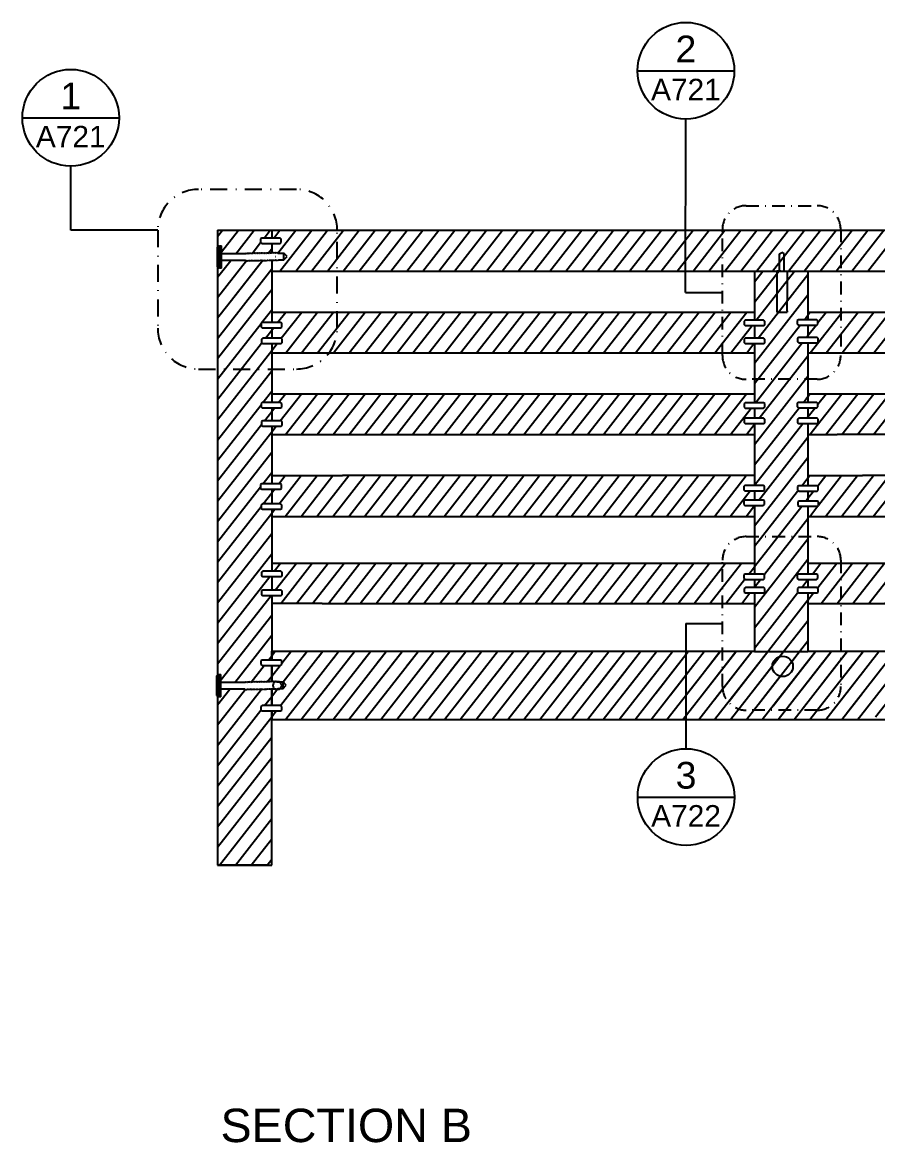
# Model space of a CAD drawing. Header units: millimetres. Extents: x -383 to 2872, y 639 to 2489.
# Drawn here: x 2390.1 to 2518.1, y 2255.7 to 2423.4 of the extents above; entities that cross this region are included whole.
import ezdxf
from ezdxf.enums import TextEntityAlignment as Align

# ---------------------------------------------------------------- set-up
doc = ezdxf.new("R2010")
doc.units = ezdxf.units.MM
doc.linetypes.add('TRATTOPUNTO', pattern=[25.4, 12.7, -6.35, 0, -6.35])
doc.layers.add('A-ANNO-SYMB', color=3, linetype='Continuous', lineweight=18)
for name, color, linetype in [('ARREDI_attrezzature', 175, 'Continuous'), ('Chiodi', 1, 'Continuous'), ('particolari', 6, 'Continuous'), ('SELECTIONS', 6, 'Continuous'), ('struttura', 7, 'Continuous')]:
    doc.layers.add(name, color=color, linetype=linetype)
doc.styles.add('ARIAL', font='Arial.ttf')
doc.styles.get("Standard").update_dxf_attribs({"font": 'Arial.ttf'})
pattern_1 = [(52, (1200.2589, 2122.3215), (-1.4775202, 1.1543653), [])]

# ---------------------------------------------------------------- blocks, each defined once
blk = doc.blocks.new('DETAGLI')
at = {"layer": 'SELECTIONS', "linetype": 'Continuous'}
blk.add_line((486.66, 356.17), (504.76, 356.17), dxfattribs=at)
blk.add_circle((495.71, 356.17), 9.05, dxfattribs=at)
at = {"layer": 'A-ANNO-SYMB', "linetype": 'Continuous'}
for tag, p in [('TAVOLA', (495.71, 362.76)), ('SEZIONE', (495.71, 354.67))]:
    blk.add_attdef(tag, text='', height=5, dxfattribs=at).set_placement(p, align=Align.TOP_CENTER)

msp = doc.modelspace()

# ---------------------------------------------------------------- hatches: boundary and pattern name
at = {"layer": 'ARREDI_attrezzature'}
h = msp.add_hatch(dxfattribs=at)
h.set_pattern_fill('ANSI31', color=256, scale=15, angle=7)
h.set_pattern_definition(pattern_1)
h.paths.add_polyline_path([(2427.4, 2387.69), (2427.19, 2387.92, -0.756821), (2426.97, 2387.82), (2426.79, 2387.92, -0.670759), (2426.55, 2387.78), (2426.37, 2387.9, -0.655828), (2426.14, 2387.76), (2425.94, 2387.92, -0.670759), (2425.71, 2387.79), (2425.53, 2387.91, -0.65872), (2425.3, 2387.77), (2425.11, 2387.9, -0.670759), (2424.88, 2387.76), (2424.69, 2387.88, -0.675972), (2424.46, 2387.74), (2424.28, 2387.88, -0.670678), (2424.04, 2387.74), (2423.86, 2387.86, -0.675972), (2423.62, 2387.73), (2423.62, 2387.74), (2419.89, 2387.74), (2419.89, 2386.57), (2419.29, 2386.57), (2419.29, 2381.78, 0.168914), (2427.4, 2380.62)])
h.paths.add_polyline_path([(2419.89, 2388.74), (2419.89, 2389.93), (2419.57, 2389.93), (2419.57, 2386.57), (2419.89, 2386.57), (2419.89, 2387.74), (2419.89, 2387.74)], flags=16)
h = msp.add_hatch(dxfattribs=at)
h.set_pattern_fill('ANSI31', color=256, scale=15, angle=7)
h.set_pattern_definition(pattern_1)
h.paths.add_polyline_path([(2498.11, 2378.67), (2498.29, 2378.79), (2499.67, 2378.79), (2499.67, 2380.03), (2427.4, 2380.03), (2427.4, 2378.46), (2428.9, 2378.46), (2428.9, 2377.78), (2428.72, 2377.66), (2427.4, 2377.66), (2427.4, 2376.11), (2428.97, 2376.11), (2428.97, 2375.43), (2428.79, 2375.31), (2427.4, 2375.31), (2427.4, 2373.92), (2499.67, 2373.92), (2499.67, 2375.31), (2498.11, 2375.31), (2498.11, 2375.99), (2498.29, 2376.11), (2499.67, 2376.11), (2499.67, 2377.99), (2498.11, 2377.99)])
h = msp.add_hatch(dxfattribs=at)
h.set_pattern_fill('ANSI31', color=256, scale=15, angle=7)
h.set_pattern_definition(pattern_1)
h.paths.add_polyline_path([(2578.29, 2376.17), (2578.47, 2376.28), (2579.95, 2376.28), (2579.95, 2377.78), (2578.29, 2377.78), (2578.29, 2378.46), (2578.47, 2378.58), (2579.95, 2378.58), (2579.95, 2380.03), (2521.45, 2380.03), (2512.06, 2380.03), (2507.67, 2380.03), (2507.67, 2378.88), (2509.17, 2378.88), (2509.17, 2378.2), (2508.98, 2378.08), (2507.67, 2378.08), (2507.67, 2376.24), (2509.21, 2376.24), (2509.21, 2375.56), (2509.03, 2375.44), (2507.67, 2375.44), (2507.67, 2373.92), (2512.06, 2373.92), (2521.45, 2373.92), (2579.95, 2373.92), (2579.95, 2375.48), (2578.29, 2375.48)])
h = msp.add_hatch(dxfattribs=at)
h.set_pattern_fill('ANSI31', color=256, scale=15, angle=7)
h.set_pattern_definition(pattern_1)
h.paths.add_polyline_path([(2499.67, 2365.66), (2498.11, 2365.66), (2498.11, 2366.34), (2498.29, 2366.46), (2499.67, 2366.46), (2499.67, 2367.8), (2427.4, 2367.8), (2427.4, 2366.47), (2428.9, 2366.47), (2428.9, 2365.78), (2428.72, 2365.67), (2427.4, 2365.67), (2427.4, 2363.74), (2428.97, 2363.74), (2428.97, 2363.06), (2428.79, 2362.94), (2427.4, 2362.94), (2427.4, 2361.68), (2499.67, 2361.68), (2499.67, 2363.34), (2498.11, 2363.34), (2498.11, 2364.02), (2498.29, 2364.14), (2499.67, 2364.14)])
h = msp.add_hatch(dxfattribs=at)
h.set_pattern_fill('ANSI31', color=256, scale=15, angle=7)
h.set_pattern_definition(pattern_1)
h.paths.add_polyline_path([(2578.29, 2363.93), (2578.47, 2364.05), (2579.95, 2364.05), (2579.95, 2365.64), (2578.29, 2365.64), (2578.29, 2366.32), (2578.47, 2366.44), (2579.95, 2366.44), (2579.95, 2367.8), (2521.45, 2367.8), (2512.06, 2367.8), (2507.67, 2367.8), (2507.67, 2366.5), (2509.17, 2366.5), (2509.17, 2365.82), (2508.98, 2365.7), (2507.67, 2365.7), (2507.67, 2364.14), (2509.21, 2364.14), (2509.21, 2363.45), (2509.03, 2363.34), (2507.67, 2363.34), (2507.67, 2361.68), (2512.06, 2361.68), (2521.45, 2361.68), (2579.95, 2361.68), (2579.95, 2363.25), (2578.29, 2363.25)])
h = msp.add_hatch(dxfattribs=at)
h.set_pattern_fill('ANSI31', color=256, scale=15, angle=7)
h.set_pattern_definition(pattern_1)
h.paths.add_polyline_path([(2499.67, 2353.27), (2498.06, 2353.27), (2498.06, 2353.96), (2498.24, 2354.07), (2499.67, 2354.07), (2499.67, 2355.56), (2490.7, 2355.56), (2437.99, 2355.56), (2427.4, 2355.56), (2427.4, 2354.32), (2428.84, 2354.32), (2428.84, 2353.64), (2428.65, 2353.52), (2427.4, 2353.52), (2427.4, 2351.32), (2428.91, 2351.32), (2428.91, 2350.64), (2428.72, 2350.52), (2427.4, 2350.52), (2427.4, 2349.45), (2434.93, 2349.45), (2493.75, 2349.45), (2499.67, 2349.45), (2499.67, 2351.09), (2498.06, 2351.09), (2498.06, 2351.77), (2498.24, 2351.89), (2499.67, 2351.89)])
h = msp.add_hatch(dxfattribs=at)
h.set_pattern_fill('ANSI31', color=256, scale=15, angle=7)
h.set_pattern_definition(pattern_1)
h.paths.add_polyline_path([(2579.95, 2353.41), (2578.34, 2353.41), (2578.34, 2354.09), (2578.52, 2354.21), (2579.95, 2354.21), (2579.95, 2355.56), (2569.31, 2355.56), (2515.85, 2355.56), (2512.06, 2355.56), (2507.67, 2355.56), (2507.67, 2354.03), (2509.21, 2354.03), (2509.21, 2353.35), (2509.03, 2353.23), (2507.67, 2353.23), (2507.67, 2351.75), (2509.26, 2351.75), (2509.26, 2351.07), (2509.07, 2350.96), (2507.67, 2350.96), (2507.67, 2349.45), (2512.06, 2349.45), (2512.79, 2349.45), (2572.36, 2349.45), (2579.95, 2349.45), (2579.95, 2351.03), (2578.34, 2351.03), (2578.34, 2351.71), (2578.52, 2351.83), (2579.95, 2351.83)])
h = msp.add_hatch(dxfattribs=at)
h.set_pattern_fill('ANSI31', color=256, scale=15, angle=7)
h.set_pattern_definition(pattern_1)
h.paths.add_polyline_path([(2498.08, 2340.7), (2498.26, 2340.82), (2499.67, 2340.82), (2499.67, 2342.45), (2493.75, 2342.45), (2434.93, 2342.45), (2427.4, 2342.45), (2427.4, 2341.24), (2428.96, 2341.24), (2428.96, 2340.56), (2428.78, 2340.44), (2427.4, 2340.44), (2427.4, 2338.41), (2428.98, 2338.41), (2428.98, 2337.73), (2428.79, 2337.61), (2427.4, 2337.61), (2427.4, 2336.42), (2434.93, 2336.42), (2493.75, 2336.42), (2499.67, 2336.42), (2499.67, 2337.21), (2499.67, 2338), (2498.12, 2338), (2498.12, 2338.68), (2498.31, 2338.8), (2499.67, 2338.8), (2499.67, 2340.02), (2498.08, 2340.02)])
h = msp.add_hatch(dxfattribs=at)
h.set_pattern_fill('ANSI31', color=256, scale=15, angle=7)
h.set_pattern_definition(pattern_1)
h.paths.add_polyline_path([(2578.43, 2338.82), (2578.61, 2338.94), (2579.95, 2338.94), (2579.95, 2340.39), (2578.43, 2340.39), (2578.43, 2341.07), (2578.61, 2341.19), (2579.95, 2341.19), (2579.95, 2342.45), (2572.36, 2342.45), (2512.79, 2342.45), (2512.06, 2342.45), (2507.67, 2342.45), (2507.67, 2340.82), (2509.14, 2340.82), (2509.14, 2340.13), (2508.96, 2340.02), (2507.67, 2340.02), (2507.67, 2338.8), (2509.19, 2338.8), (2509.19, 2338.12), (2509.01, 2338), (2507.67, 2338), (2507.67, 2337.21), (2507.67, 2336.42), (2579.95, 2336.42), (2579.95, 2338.14), (2578.43, 2338.14)])
h = msp.add_hatch(dxfattribs=at)
h.set_pattern_fill('ANSI31', color=256, scale=15, angle=7)
h.set_pattern_definition(pattern_1)
h.paths.add_polyline_path([(2507.67, 2333.68, 0.164876), (2499.67, 2333.88), (2499.67, 2329.22), (2507.67, 2329.22)])
h = msp.add_hatch(dxfattribs=at)
h.set_pattern_fill('ANSI31', color=256, scale=15, angle=7)
h.set_pattern_definition(pattern_1)
h.paths.add_polyline_path([(2493.23, 2329.22), (2427.4, 2329.22), (2427.4, 2327.95), (2428.89, 2327.95), (2428.89, 2327.27), (2428.71, 2327.15), (2427.4, 2327.15), (2427.4, 2321.14), (2428.89, 2321.14), (2428.89, 2320.46), (2428.71, 2320.34), (2427.4, 2320.34), (2427.4, 2319.04), (2491.26, 2319.04, -0.059662), (2490.91, 2321.98, -0.156219)])
h.paths.add_polyline_path([(2429.58, 2324.19), (2429.09, 2323.68), (2428.67, 2323.68, -0.391459), (2427.81, 2323.65, -0.238948), (2427.68, 2323.68), (2427.66, 2323.85, -0.161103), (2427.61, 2324.25), (2427.54, 2324.69, -0.42316), (2427.77, 2324.69, -0.313276), (2427.94, 2324.7, -0.242884), (2428.53, 2324.69), (2429.09, 2324.69)], flags=16)
h.paths.add_polyline_path([(2428.09, 2323.68, -0.400391), (2427.89, 2323.66), (2427.75, 2324.67), (2427.75, 2324.7), (2427.92, 2324.56, -0.679722), (2428.17, 2324.7), (2428.31, 2323.7), (2428.31, 2323.68), (2428.31, 2323.7, -0.42921)], flags=0)
h = msp.add_hatch(dxfattribs=at)
h.set_pattern_fill('ANSI31', color=256, scale=15, angle=7)
h.set_pattern_definition(pattern_1)
edge = h.paths.add_edge_path()
edge.add_line((2579.95, 2329.22), (2427.4, 2329.22))
edge.add_line((2521.45, 2319.04), (2579.6, 2319.04))
edge.add_line((2511.72, 2319.04), (2521.45, 2319.04))
h = msp.add_hatch(dxfattribs=at)
h.set_pattern_fill('ANSI31', color=256, scale=15, angle=7)
h.set_pattern_definition(pattern_1)
edge = h.paths.add_edge_path()
edge.add_arc((2503.88, 2327), 1.53, 0, 360)
edge = h.paths.add_edge_path()
edge.add_line((2517.17, 2329.1), (2493.23, 2329.22))
edge.add_arc((2503.37, 2321.98), 12.46, 144.4844, 180)
edge.add_arc((2503.37, 2321.98), 12.46, 180, 193.6573)
edge.add_line((2491.26, 2319.04), (2511.72, 2319.04))
edge.add_line((2511.72, 2319.04), (2515.48, 2319.04))
edge.add_arc((2503.37, 2321.98), 12.46, 346.3427, 360)
edge.add_arc((2528.78, 2323.24), 13.01, 153.2307, 185.5619, ccw=False)

# ---------------------------------------------------------------- linework, layer by layer
at = {"layer": 'ARREDI_attrezzature', "linetype": 'Continuous'}
for p, q in [((2419.29, 2391.32), (2420.03, 2392.27)), ((2419.89, 2389.04), (2422.41, 2392.27)), ((2422.04, 2388.74), (2424.79, 2392.27)), ((2426.25, 2391.09), (2427.17, 2392.27)), ((2427.7, 2391.09), (2428.62, 2392.27)), ((2428.32, 2388.84), (2431, 2392.27)), ((2428.6, 2386.15), (2433.38, 2392.27)), ((2430.98, 2386.15), (2435.75, 2392.27)), ((2433.36, 2386.15), (2438.13, 2392.27)), ((2435.73, 2386.15), (2440.51, 2392.27)), ((2438.11, 2386.15), (2442.89, 2392.27)), ((2440.49, 2386.15), (2445.27, 2392.27)), ((2442.87, 2386.15), (2447.65, 2392.27)), ((2445.25, 2386.15), (2450.03, 2392.27)), ((2447.63, 2386.15), (2452.41, 2392.27)), ((2450.01, 2386.15), (2454.79, 2392.27)), ((2452.39, 2386.15), (2457.17, 2392.27)), ((2454.77, 2386.15), (2459.55, 2392.27)), ((2457.15, 2386.15), (2461.93, 2392.27)), ((2459.53, 2386.15), (2464.31, 2392.27)), ((2461.91, 2386.15), (2466.69, 2392.27)), ((2464.29, 2386.15), (2469.07, 2392.27)), ((2466.67, 2386.15), (2471.45, 2392.27)), ((2469.05, 2386.15), (2473.83, 2392.27)), ((2471.43, 2386.15), (2476.2, 2392.27)), ((2473.81, 2386.15), (2478.58, 2392.27)), ((2476.18, 2386.15), (2480.96, 2392.27)), ((2478.56, 2386.15), (2483.34, 2392.27)), ((2480.94, 2386.15), (2485.72, 2392.27)), ((2483.32, 2386.15), (2488.1, 2392.27)), ((2485.7, 2386.15), (2490.48, 2392.27)), ((2488.08, 2386.15), (2492.86, 2392.27)), ((2490.46, 2386.15), (2495.24, 2392.27)), ((2492.84, 2386.15), (2497.62, 2392.27)), ((2495.22, 2386.15), (2500, 2392.27)), ((2497.6, 2386.15), (2502.38, 2392.27)), ((2499.98, 2386.15), (2504.76, 2392.27)), ((2502.36, 2386.15), (2507.14, 2392.27)), ((2504.74, 2386.15), (2509.52, 2392.27)), ((2507.12, 2386.15), (2511.9, 2392.27)), ((2509.5, 2386.15), (2514.28, 2392.27)), ((2511.88, 2386.15), (2516.65, 2392.27)), ((2514.25, 2386.15), (2519.03, 2392.27)), ((2516.63, 2386.15), (2521.41, 2392.27)), ((2424.46, 2388.8), (2425.72, 2390.41)), ((2426.83, 2388.79), (2426.88, 2388.85)), ((2426.88, 2388.85), (2427.4, 2389.51)), ((2428.29, 2388.81), (2428.29, 2388.81)), ((2429.21, 2388.78), (2429.23, 2388.82)), ((2419.3, 2388.29), (2419.57, 2388.63)), ((2419.3, 2385.24), (2421.26, 2387.74)), ((2419.3, 2382.2), (2423.62, 2387.73)), ((2420.83, 2381.11), (2426.03, 2387.76)), ((2427.4, 2387.66), (2427.49, 2387.78)), ((2427.93, 2388.35), (2427.94, 2388.35)), ((2422.81, 2380.59), (2427.4, 2386.47)), ((2499.67, 2384.56), (2500.91, 2386.15)), ((2499.67, 2381.52), (2503.29, 2386.15)), ((2499.92, 2378.79), (2505.67, 2386.15)), ((2500.2, 2376.11), (2507.67, 2385.67)), ((2425.03, 2380.39), (2427.4, 2383.42)), ((2499.67, 2372.38), (2507.67, 2382.62)), ((2419.29, 2379.14), (2420.83, 2381.11)), ((2419.29, 2376.09), (2422.81, 2380.59)), ((2419.29, 2373.05), (2425.03, 2380.39)), ((2425.82, 2378.36), (2427.4, 2380.38)), ((2507.13, 2378.88), (2507.67, 2379.58)), ((2419.29, 2370), (2425.8, 2378.33)), ((2426.44, 2376.11), (2427.4, 2377.33)), ((2499.67, 2369.34), (2506.51, 2378.08)), ((2419.29, 2366.96), (2425.87, 2375.37)), ((2499.8, 2366.46), (2506.82, 2375.44)), ((2507.45, 2376.24), (2507.67, 2376.53)), ((2419.29, 2363.91), (2427.4, 2374.29)), ((2500.37, 2364.14), (2507.67, 2373.49)), ((2419.29, 2360.86), (2427.4, 2371.24)), ((2499.67, 2360.2), (2507.67, 2370.44)), ((2426.05, 2366.47), (2427.4, 2368.19)), ((2506.98, 2366.5), (2507.67, 2367.39)), ((2419.29, 2357.82), (2425.8, 2366.15)), ((2499.67, 2357.15), (2506.35, 2365.7)), ((2426.3, 2363.74), (2427.4, 2365.15)), ((2507.51, 2364.14), (2507.67, 2364.35)), ((2419.29, 2354.77), (2425.87, 2363.2)), ((2419.29, 2351.73), (2427.4, 2362.1)), ((2499.67, 2363.25), (2499.74, 2363.34)), ((2499.67, 2354.11), (2506.88, 2363.34)), ((2500.32, 2351.89), (2507.67, 2361.3)), ((2419.29, 2348.68), (2427.4, 2359.06)), ((2499.67, 2348.02), (2507.67, 2358.26)), ((2426.08, 2354.32), (2427.4, 2356.01)), ((2419.29, 2345.64), (2425.74, 2353.88)), ((2506.75, 2354.03), (2507.67, 2355.21)), ((2426.11, 2351.32), (2427.4, 2352.97)), ((2499.67, 2344.97), (2506.12, 2353.23)), ((2507.35, 2351.75), (2507.67, 2352.17)), ((2419.29, 2342.59), (2425.81, 2350.93)), ((2499.67, 2351.06), (2499.7, 2351.09)), ((2499.67, 2341.93), (2506.73, 2350.96)), ((2419.29, 2339.55), (2427.4, 2349.92)), ((2501.18, 2340.81), (2507.67, 2349.12)), ((2419.29, 2336.5), (2427.4, 2346.88)), ((2499.67, 2335.84), (2507.67, 2346.08)), ((2419.29, 2333.46), (2427.4, 2343.83)), ((2500.75, 2334.17), (2507.67, 2343.03)), ((2419.29, 2330.41), (2427.13, 2340.44)), ((2499.67, 2338.88), (2500.56, 2340.02)), ((2506.75, 2338.8), (2507.67, 2339.98)), ((2419.29, 2327.36), (2427.3, 2337.61)), ((2503.35, 2334.45), (2506.12, 2338)), ((2505.57, 2334.25), (2507.67, 2336.94)), ((2419.29, 2324.32), (2427.4, 2334.69)), ((2507.54, 2333.73), (2507.67, 2333.89)), ((2421.88, 2324.59), (2427.4, 2331.65)), ((2426.89, 2327.95), (2427.4, 2328.6)), ((2424.31, 2324.65), (2426.26, 2327.15)), ((2426.71, 2324.67), (2427.4, 2325.56)), ((2419.29, 2315.18), (2425.87, 2323.6)), ((2419.29, 2321.27), (2421.1, 2323.59)), ((2419.29, 2318.23), (2423.46, 2323.57)), ((2426.33, 2321.14), (2427.4, 2322.51)), ((2419.29, 2312.14), (2425.79, 2320.46)), ((2419.29, 2309.09), (2427.4, 2319.47)), ((2419.29, 2306.05), (2427.4, 2316.42)), ((2419.29, 2303), (2427.4, 2313.38)), ((2419.29, 2299.95), (2427.4, 2310.33)), ((2419.57, 2297.27), (2427.4, 2307.28)), ((2421.95, 2297.27), (2427.4, 2304.24)), ((2424.33, 2297.27), (2427.4, 2301.19)), ((2426.71, 2297.27), (2427.4, 2298.15))]:
    msp.add_line(p, q, dxfattribs=at)
at = {"layer": 'Chiodi'}
for p, q in [((2425.91, 2391.09), (2425.72, 2390.98)), ((2425.72, 2390.98), (2425.72, 2390.41)), ((2428.64, 2391.09), (2425.91, 2391.09)), ((2428.82, 2390.98), (2428.64, 2391.09)), ((2428.82, 2390.41), (2428.82, 2390.98)), ((2425.72, 2390.41), (2425.91, 2390.29)), ((2425.91, 2390.29), (2428.64, 2390.29)), ((2428.64, 2390.29), (2428.82, 2390.41)), ((2503.43, 2388.74), (2503.78, 2388.94)), ((2504.13, 2388.74), (2503.78, 2388.94)), ((2503.43, 2388.4), (2503.43, 2388.74)), ((2503.43, 2386.15), (2503.43, 2388.4)), ((2504.13, 2388.4), (2504.13, 2388.74)), ((2504.13, 2386.15), (2504.13, 2388.4)), ((2503.43, 2386.15), (2503, 2386.15)), ((2503, 2386.15), (2503, 2380)), ((2503.61, 2386.15), (2503.43, 2386.15)), ((2503.61, 2386.15), (2503.95, 2386.15)), ((2503.95, 2386.15), (2504.13, 2386.15)), ((2504.13, 2386.15), (2504.56, 2386.15)), ((2504.56, 2386.15), (2504.56, 2381.73)), ((2504.56, 2380.21), (2504.56, 2381.73)), ((2498.29, 2378.79), (2498.11, 2378.67)), ((2501.02, 2378.79), (2498.29, 2378.79)), ((2501.21, 2378.67), (2501.02, 2378.79)), ((2503, 2380), (2503.26, 2380)), ((2503.26, 2380), (2504.3, 2380)), ((2504.3, 2380), (2504.56, 2380)), ((2504.56, 2380.21), (2504.56, 2380)), ((2506.25, 2378.88), (2506.07, 2378.76)), ((2506.07, 2378.76), (2506.07, 2378.2)), ((2508.98, 2378.88), (2506.25, 2378.88)), ((2509.17, 2378.76), (2508.98, 2378.88)), ((2509.17, 2378.2), (2509.17, 2378.76)), ((2425.98, 2378.46), (2425.8, 2378.35)), ((2425.8, 2378.35), (2425.8, 2377.78)), ((2425.8, 2377.78), (2425.98, 2377.66)), ((2428.72, 2378.46), (2425.98, 2378.46)), ((2425.98, 2377.66), (2428.72, 2377.66)), ((2428.9, 2378.35), (2428.72, 2378.46)), ((2428.72, 2377.66), (2428.9, 2377.78)), ((2428.9, 2377.78), (2428.9, 2378.35)), ((2498.11, 2378.67), (2498.11, 2378.11)), ((2498.11, 2378.11), (2498.29, 2377.99)), ((2498.29, 2377.99), (2501.02, 2377.99)), ((2501.02, 2377.99), (2501.21, 2378.11)), ((2501.21, 2378.11), (2501.21, 2378.67)), ((2506.07, 2378.2), (2506.25, 2378.08)), ((2506.25, 2378.08), (2508.98, 2378.08)), ((2508.98, 2378.08), (2509.17, 2378.2)), ((2426.05, 2376.11), (2425.87, 2375.99)), ((2425.87, 2375.99), (2425.87, 2375.43)), ((2425.87, 2375.43), (2426.05, 2375.31)), ((2428.79, 2376.11), (2426.05, 2376.11)), ((2428.97, 2375.99), (2428.79, 2376.11)), ((2428.79, 2375.31), (2428.97, 2375.43)), ((2428.97, 2375.43), (2428.97, 2375.99)), ((2498.29, 2376.11), (2498.11, 2375.99)), ((2498.11, 2375.99), (2498.11, 2375.43)), ((2498.11, 2375.43), (2498.29, 2375.31)), ((2501.02, 2376.11), (2498.29, 2376.11)), ((2501.21, 2375.99), (2501.02, 2376.11)), ((2501.02, 2375.31), (2501.21, 2375.43)), ((2501.21, 2375.43), (2501.21, 2375.99)), ((2506.3, 2376.24), (2506.11, 2376.13)), ((2506.11, 2376.13), (2506.11, 2375.56)), ((2506.11, 2375.56), (2506.3, 2375.44)), ((2509.03, 2376.24), (2506.3, 2376.24)), ((2506.3, 2375.44), (2509.03, 2375.44)), ((2509.21, 2376.13), (2509.03, 2376.24)), ((2509.03, 2375.44), (2509.21, 2375.56)), ((2509.21, 2375.56), (2509.21, 2376.13)), ((2426.05, 2375.31), (2428.79, 2375.31)), ((2498.29, 2375.31), (2501.02, 2375.31)), ((2425.98, 2366.47), (2425.8, 2366.35)), ((2425.8, 2366.35), (2425.8, 2365.78)), ((2425.8, 2365.78), (2425.98, 2365.67)), ((2428.72, 2366.47), (2425.98, 2366.47)), ((2425.98, 2365.67), (2428.72, 2365.67)), ((2428.9, 2366.35), (2428.72, 2366.47)), ((2428.72, 2365.67), (2428.9, 2365.78)), ((2428.9, 2365.78), (2428.9, 2366.35)), ((2498.29, 2366.46), (2498.11, 2366.34)), ((2498.11, 2366.34), (2498.11, 2365.77)), ((2498.11, 2365.77), (2498.29, 2365.66)), ((2501.02, 2366.46), (2498.29, 2366.46)), ((2498.29, 2365.66), (2501.02, 2365.66)), ((2501.21, 2366.34), (2501.02, 2366.46)), ((2501.02, 2365.66), (2501.21, 2365.77)), ((2501.21, 2365.77), (2501.21, 2366.34)), ((2506.25, 2366.5), (2506.07, 2366.38)), ((2506.07, 2366.38), (2506.07, 2365.82)), ((2506.07, 2365.82), (2506.25, 2365.7)), ((2508.98, 2366.5), (2506.25, 2366.5)), ((2506.25, 2365.7), (2508.98, 2365.7)), ((2509.17, 2366.38), (2508.98, 2366.5)), ((2508.98, 2365.7), (2509.17, 2365.82)), ((2509.17, 2365.82), (2509.17, 2366.38)), ((2426.06, 2363.74), (2425.87, 2363.63)), ((2425.87, 2363.63), (2425.87, 2363.06)), ((2428.79, 2363.74), (2426.06, 2363.74)), ((2428.97, 2363.63), (2428.79, 2363.74)), ((2428.97, 2363.06), (2428.97, 2363.63)), ((2498.29, 2364.14), (2498.11, 2364.02)), ((2498.11, 2364.02), (2498.11, 2363.45)), ((2501.02, 2364.14), (2498.29, 2364.14)), ((2501.21, 2364.02), (2501.02, 2364.14)), ((2501.21, 2363.45), (2501.21, 2364.02)), ((2506.3, 2364.14), (2506.11, 2364.02)), ((2506.11, 2364.02), (2506.11, 2363.45)), ((2509.03, 2364.14), (2506.3, 2364.14)), ((2509.21, 2364.02), (2509.03, 2364.14)), ((2509.21, 2363.45), (2509.21, 2364.02)), ((2425.87, 2363.06), (2426.06, 2362.94)), ((2426.06, 2362.94), (2428.79, 2362.94)), ((2428.79, 2362.94), (2428.97, 2363.06)), ((2498.11, 2363.45), (2498.29, 2363.34)), ((2498.29, 2363.34), (2501.02, 2363.34)), ((2501.02, 2363.34), (2501.21, 2363.45)), ((2506.11, 2363.45), (2506.3, 2363.34)), ((2506.3, 2363.34), (2509.03, 2363.34)), ((2509.03, 2363.34), (2509.21, 2363.45)), ((2425.92, 2354.32), (2425.74, 2354.2)), ((2425.74, 2354.2), (2425.74, 2353.64)), ((2425.74, 2353.64), (2425.92, 2353.52)), ((2428.65, 2354.32), (2425.92, 2354.32)), ((2428.84, 2354.2), (2428.65, 2354.32)), ((2428.65, 2353.52), (2428.84, 2353.64)), ((2428.84, 2353.64), (2428.84, 2354.2)), ((2498.24, 2354.07), (2498.06, 2353.96)), ((2498.06, 2353.96), (2498.06, 2353.39)), ((2500.98, 2354.07), (2498.24, 2354.07)), ((2501.16, 2353.96), (2500.98, 2354.07)), ((2501.16, 2353.39), (2501.16, 2353.96)), ((2506.3, 2354.03), (2506.11, 2353.91)), ((2506.11, 2353.91), (2506.11, 2353.35)), ((2509.03, 2354.03), (2506.3, 2354.03)), ((2509.21, 2353.91), (2509.03, 2354.03)), ((2509.21, 2353.35), (2509.21, 2353.91)), ((2425.92, 2353.52), (2428.65, 2353.52)), ((2498.06, 2353.39), (2498.24, 2353.27)), ((2498.24, 2351.89), (2498.06, 2351.77)), ((2498.24, 2353.27), (2500.98, 2353.27)), ((2500.98, 2351.89), (2498.24, 2351.89)), ((2500.98, 2353.27), (2501.16, 2353.39)), ((2501.16, 2351.77), (2500.98, 2351.89)), ((2506.11, 2353.35), (2506.3, 2353.23)), ((2506.3, 2353.23), (2509.03, 2353.23)), ((2509.03, 2353.23), (2509.21, 2353.35)), ((2425.99, 2351.32), (2425.81, 2351.2)), ((2425.81, 2351.2), (2425.81, 2350.64)), ((2425.81, 2350.64), (2425.99, 2350.52)), ((2428.72, 2351.32), (2425.99, 2351.32)), ((2425.99, 2350.52), (2428.72, 2350.52)), ((2428.91, 2351.2), (2428.72, 2351.32)), ((2428.72, 2350.52), (2428.91, 2350.64)), ((2428.91, 2350.64), (2428.91, 2351.2)), ((2498.06, 2351.77), (2498.06, 2351.21)), ((2498.06, 2351.21), (2498.24, 2351.09)), ((2498.24, 2351.09), (2500.98, 2351.09)), ((2500.98, 2351.09), (2501.16, 2351.21)), ((2501.16, 2351.21), (2501.16, 2351.77)), ((2506.34, 2351.75), (2506.16, 2351.64)), ((2506.16, 2351.64), (2506.16, 2351.07)), ((2506.16, 2351.07), (2506.34, 2350.96)), ((2509.07, 2351.75), (2506.34, 2351.75)), ((2506.34, 2350.96), (2509.07, 2350.96)), ((2509.26, 2351.64), (2509.07, 2351.75)), ((2509.07, 2350.96), (2509.26, 2351.07)), ((2509.26, 2351.07), (2509.26, 2351.64)), ((2426.04, 2341.24), (2425.86, 2341.12)), ((2425.86, 2341.12), (2425.86, 2340.56)), ((2425.86, 2340.56), (2426.04, 2340.44)), ((2428.78, 2341.24), (2426.04, 2341.24)), ((2426.04, 2340.44), (2428.78, 2340.44)), ((2428.96, 2341.12), (2428.78, 2341.24)), ((2428.78, 2340.44), (2428.96, 2340.56)), ((2428.96, 2340.56), (2428.96, 2341.12)), ((2498.26, 2340.82), (2498.08, 2340.7)), ((2498.08, 2340.7), (2498.08, 2340.13)), ((2501, 2340.82), (2498.26, 2340.82)), ((2501.18, 2340.7), (2501, 2340.82)), ((2501.18, 2340.13), (2501.18, 2340.7)), ((2506.23, 2340.82), (2506.04, 2340.7)), ((2506.04, 2340.7), (2506.04, 2340.13)), ((2508.96, 2340.82), (2506.23, 2340.82)), ((2509.14, 2340.7), (2508.96, 2340.82)), ((2509.14, 2340.13), (2509.14, 2340.7)), ((2498.08, 2340.13), (2498.26, 2340.02)), ((2498.31, 2338.8), (2498.12, 2338.68)), ((2498.12, 2338.68), (2498.12, 2338.12)), ((2498.26, 2340.02), (2501, 2340.02)), ((2501.04, 2338.8), (2498.31, 2338.8)), ((2501, 2340.02), (2501.18, 2340.13)), ((2501.22, 2338.68), (2501.04, 2338.8)), ((2501.22, 2338.12), (2501.22, 2338.68)), ((2506.04, 2340.13), (2506.23, 2340.02)), ((2506.27, 2338.8), (2506.09, 2338.68)), ((2506.09, 2338.68), (2506.09, 2338.12)), ((2506.23, 2340.02), (2508.96, 2340.02)), ((2509.01, 2338.8), (2506.27, 2338.8)), ((2508.96, 2340.02), (2509.14, 2340.13)), ((2509.19, 2338.68), (2509.01, 2338.8)), ((2509.19, 2338.12), (2509.19, 2338.68)), ((2426.06, 2338.41), (2425.88, 2338.3)), ((2425.88, 2338.3), (2425.88, 2337.73)), ((2425.88, 2337.73), (2426.06, 2337.61)), ((2428.79, 2338.41), (2426.06, 2338.41)), ((2426.06, 2337.61), (2428.79, 2337.61)), ((2428.98, 2338.3), (2428.79, 2338.41)), ((2428.79, 2337.61), (2428.98, 2337.73)), ((2428.98, 2337.73), (2428.98, 2338.3)), ((2498.12, 2338.12), (2498.31, 2338)), ((2498.31, 2338), (2501.04, 2338)), ((2501.04, 2338), (2501.22, 2338.12)), ((2506.09, 2338.12), (2506.27, 2338)), ((2506.27, 2338), (2509.01, 2338)), ((2509.01, 2338), (2509.19, 2338.12)), ((2425.98, 2327.95), (2425.79, 2327.83)), ((2425.79, 2327.83), (2425.79, 2327.27)), ((2425.79, 2327.27), (2425.98, 2327.15)), ((2428.71, 2327.95), (2425.98, 2327.95)), ((2425.98, 2327.15), (2428.71, 2327.15)), ((2428.89, 2327.83), (2428.71, 2327.95)), ((2428.71, 2327.15), (2428.89, 2327.27)), ((2428.89, 2327.27), (2428.89, 2327.83)), ((2425.98, 2321.14), (2425.79, 2321.02)), ((2425.79, 2321.02), (2425.79, 2320.46)), ((2425.79, 2320.46), (2425.98, 2320.34)), ((2428.71, 2321.14), (2425.98, 2321.14)), ((2425.98, 2320.34), (2428.71, 2320.34)), ((2428.89, 2321.02), (2428.71, 2321.14)), ((2428.71, 2320.34), (2428.89, 2320.46)), ((2428.89, 2320.46), (2428.89, 2321.02))]:
    msp.add_line(p, q, dxfattribs=at)
at = {"layer": 'Chiodi', "color": 2}
for p, q in [((2419.3, 2389.73), (2419.57, 2389.93)), ((2419.3, 2386.77), (2419.3, 2389.73)), ((2419.57, 2386.57), (2419.57, 2389.93)), ((2419.57, 2389.93), (2419.89, 2389.93)), ((2419.89, 2388.74), (2419.89, 2389.93)), ((2428.29, 2388.84), (2429.21, 2388.84)), ((2429.21, 2387.83), (2429.21, 2388.84)), ((2429.7, 2388.34), (2429.21, 2388.84)), ((2423.48, 2388.74), (2419.89, 2388.74)), ((2419.89, 2387.74), (2419.89, 2388.74)), ((2419.89, 2386.57), (2419.89, 2387.76)), ((2423.48, 2387.74), (2419.89, 2387.74)), ((2428.42, 2387.83), (2429.21, 2387.83)), ((2429.21, 2387.83), (2429.7, 2388.34)), ((2419.57, 2386.57), (2419.3, 2386.77)), ((2419.89, 2386.57), (2419.57, 2386.57)), ((2419.19, 2325.58), (2419.46, 2325.77)), ((2419.19, 2322.62), (2419.19, 2325.58)), ((2419.46, 2322.42), (2419.46, 2325.77)), ((2419.46, 2325.77), (2419.77, 2325.77)), ((2419.77, 2324.59), (2419.77, 2325.78)), ((2423.37, 2324.59), (2419.77, 2324.59)), ((2419.77, 2323.59), (2419.77, 2324.59)), ((2419.77, 2322.42), (2419.77, 2323.61)), ((2423.37, 2323.59), (2419.77, 2323.59)), ((2428.17, 2324.69), (2429.09, 2324.69)), ((2428.31, 2323.68), (2429.09, 2323.68)), ((2429.09, 2323.68), (2429.09, 2324.69)), ((2429.58, 2324.19), (2429.09, 2324.69)), ((2429.09, 2323.68), (2429.58, 2324.19)), ((2419.46, 2322.42), (2419.19, 2322.62)), ((2419.77, 2322.42), (2419.46, 2322.42))]:
    msp.add_line(p, q, dxfattribs=at)
at = {"layer": 'Chiodi'}
for centre, radius in [((2503.88, 2327), 1.53), ((2428.23, 2324.13), 0.634)]:
    msp.add_circle(centre, radius, dxfattribs=at)
at = {"layer": 'Chiodi', "color": 2}
for centre, radius, start, end in [((2423.6, 2388.63), 0.155, 50.9942, 135.7306), ((2423.8, 2388.65), 0.155, 50.9942, 135.7306), ((2424.01, 2388.65), 0.155, 50.9942, 135.7306), ((2424.21, 2388.69), 0.127, 30.9257, 140.8227), ((2424.43, 2388.65), 0.155, 50.9942, 135.7306), ((2424.64, 2388.66), 0.155, 50.9942, 135.7306), ((2424.85, 2388.66), 0.155, 50.9942, 135.7306), ((2425.06, 2388.68), 0.155, 50.9942, 135.7306), ((2425.26, 2388.67), 0.155, 50.9942, 135.7306), ((2425.47, 2388.69), 0.155, 50.9942, 135.7306), ((2425.68, 2388.69), 0.155, 50.9942, 135.7306), ((2425.89, 2388.7), 0.155, 50.9942, 135.7306), ((2426.11, 2388.67), 0.155, 50.9942, 135.7306), ((2426.31, 2388.68), 0.155, 50.9942, 135.7306), ((2426.52, 2388.68), 0.155, 50.9942, 135.7306), ((2426.73, 2388.7), 0.155, 50.9942, 135.7306), ((2426.93, 2388.73), 0.136, 39.6958, 137.4217), ((2427.15, 2388.7), 0.155, 50.9942, 135.7306), ((2427.35, 2388.72), 0.155, 50.9942, 135.7306), ((2427.56, 2388.72), 0.155, 50.9942, 135.7306), ((2427.77, 2388.73), 0.155, 50.9942, 135.7306), ((2427.98, 2388.72), 0.155, 50.9942, 135.7306), ((2428.19, 2388.73), 0.155, 50.9942, 135.7306), ((2423.57, 2387.87), 0.154, 237.3587, 291.1023), ((2423.71, 2387.84), 0.147, 231.5831, 321.9581), ((2423.92, 2387.86), 0.147, 231.5831, 321.9581), ((2424.13, 2387.86), 0.147, 231.5831, 321.9581), ((2424.34, 2387.87), 0.147, 231.5831, 318.8699), ((2424.55, 2387.86), 0.147, 231.5831, 321.9581), ((2424.76, 2387.87), 0.147, 231.5831, 321.9581), ((2424.97, 2387.88), 0.147, 231.5831, 321.9581), ((2425.17, 2387.89), 0.147, 231.5831, 321.9581), ((2425.38, 2387.89), 0.147, 231.5831, 321.9581), ((2425.59, 2387.9), 0.147, 231.5831, 321.9581), ((2425.8, 2387.9), 0.147, 231.5831, 321.9581), ((2426.02, 2387.9), 0.147, 231.5831, 321.9581), ((2426.22, 2387.88), 0.147, 231.5831, 321.9581), ((2426.43, 2387.89), 0.147, 231.5831, 321.9581), ((2426.64, 2387.9), 0.147, 231.5831, 321.9581), ((2426.85, 2387.91), 0.147, 231.5831, 321.9581), ((2427.07, 2387.9), 0.127, 219.324, 325.6636), ((2427.26, 2387.92), 0.147, 231.5831, 321.9581), ((2427.47, 2387.93), 0.147, 231.5831, 321.9581), ((2427.68, 2387.93), 0.147, 231.5831, 321.9581), ((2427.89, 2387.95), 0.147, 231.5831, 321.9581), ((2428.1, 2387.93), 0.147, 231.5831, 321.9581), ((2428.31, 2387.94), 0.147, 231.5831, 321.9581), ((2423.48, 2324.48), 0.155, 50.9942, 135.7306), ((2423.45, 2323.72), 0.154, 237.3587, 291.1023), ((2423.6, 2323.69), 0.147, 231.5831, 321.9581), ((2423.69, 2324.49), 0.155, 50.9942, 135.7306), ((2423.81, 2323.71), 0.147, 231.5831, 321.9581), ((2423.9, 2324.5), 0.155, 50.9942, 135.7306), ((2424.02, 2323.71), 0.147, 231.5831, 321.9581), ((2424.09, 2324.54), 0.127, 30.9257, 140.8227), ((2424.22, 2323.72), 0.147, 231.5831, 318.8699), ((2424.31, 2324.49), 0.155, 50.9942, 135.7306), ((2424.43, 2323.71), 0.147, 231.5831, 321.9581), ((2424.52, 2324.51), 0.155, 50.9942, 135.7306), ((2424.64, 2323.72), 0.147, 231.5831, 321.9581), ((2424.73, 2324.51), 0.155, 50.9942, 135.7306), ((2424.85, 2323.72), 0.147, 231.5831, 321.9581), ((2424.94, 2324.52), 0.155, 50.9942, 135.7306), ((2425.06, 2323.74), 0.147, 231.5831, 321.9581), ((2425.15, 2324.52), 0.155, 50.9942, 135.7306), ((2425.26, 2323.73), 0.147, 231.5831, 321.9581), ((2425.35, 2324.53), 0.155, 50.9942, 135.7306), ((2425.47, 2323.75), 0.147, 231.5831, 321.9581), ((2425.56, 2324.54), 0.155, 50.9942, 135.7306), ((2425.68, 2323.75), 0.147, 231.5831, 321.9581), ((2425.77, 2324.55), 0.155, 50.9942, 135.7306), ((2425.9, 2323.74), 0.147, 231.5831, 321.9581), ((2425.99, 2324.52), 0.155, 50.9942, 135.7306), ((2426.11, 2323.73), 0.147, 231.5831, 321.9581), ((2426.2, 2324.53), 0.155, 50.9942, 135.7306), ((2426.32, 2323.74), 0.147, 231.5831, 321.9581), ((2426.41, 2324.53), 0.155, 50.9942, 135.7306), ((2426.53, 2323.74), 0.147, 231.5831, 321.9581), ((2426.62, 2324.55), 0.155, 50.9942, 135.7306), ((2426.73, 2323.76), 0.147, 231.5831, 321.9581), ((2426.81, 2324.57), 0.136, 39.6958, 137.4217), ((2426.95, 2323.75), 0.127, 219.324, 325.6636), ((2427.03, 2324.55), 0.155, 50.9942, 135.7306), ((2427.15, 2323.76), 0.147, 231.5831, 321.9581), ((2427.24, 2324.57), 0.155, 50.9942, 135.7306), ((2427.36, 2323.78), 0.147, 231.5831, 321.9581), ((2427.45, 2324.57), 0.155, 50.9942, 135.7306), ((2427.57, 2323.78), 0.147, 231.5831, 321.9581), ((2427.66, 2324.58), 0.155, 50.9942, 135.7306), ((2427.77, 2323.79), 0.147, 231.5831, 321.9581), ((2427.86, 2324.57), 0.155, 50.9942, 135.7306), ((2427.98, 2323.78), 0.147, 231.5831, 321.9581), ((2428.07, 2324.58), 0.155, 50.9942, 135.7306), ((2428.19, 2323.79), 0.147, 231.5831, 321.9581)]:
    msp.add_arc(centre, radius, start, end, dxfattribs=at)
at = {"layer": 'particolari'}
msp.add_line((2397.31, 2392.27), (2397.31, 2401.85), dxfattribs=at)
at = {"layer": 'SELECTIONS'}
for p, q in [((2489.35, 2382.95), (2489.39, 2408.89)), ((2410.33, 2392.27), (2397.31, 2392.27)), ((2489.35, 2382.95), (2494.85, 2382.95)), ((2489.37, 2333.43), (2494.87, 2333.43)), ((2489.37, 2333.43), (2489.37, 2314.68))]:
    msp.add_line(p, q, dxfattribs=at)
at = {"layer": 'SELECTIONS', "linetype": 'TRATTOPUNTO', "ltscale": 0.2}
msp.add_lwpolyline([(2416.44, 2371.5), (2431.1, 2371.5, 0.414214), (2437.21, 2377.61), (2437.21, 2392.27, 0.414214), (2431.1, 2398.38), (2416.44, 2398.38, 0.414214), (2410.33, 2392.27), (2410.33, 2377.61, 0.414214)], format="xyb", close=True, dxfattribs=at)
at = {"layer": 'SELECTIONS', "linetype": 'TRATTOPUNTO', "ltscale": 0.15}
for points in [[(2509.03, 2369.96), (2498.4, 2369.96, -0.414214), (2494.85, 2373.5), (2494.85, 2392.4, -0.414214), (2498.4, 2395.94), (2509.03, 2395.94, -0.414214), (2512.57, 2392.4), (2512.57, 2373.5, -0.414214)], [(2509.05, 2320.44), (2498.42, 2320.44, -0.414214), (2494.87, 2323.99), (2494.87, 2342.88, -0.414214), (2498.42, 2346.43), (2509.05, 2346.43, -0.414214), (2512.59, 2342.88), (2512.59, 2323.99, -0.414214)]]:
    msp.add_lwpolyline(points, format="xyb", close=True, dxfattribs=at)
at = {"layer": 'struttura'}
for p, q in [((2419.29, 2392.27), (2419.29, 2297.27)), ((2419.29, 2392.27), (2427.4, 2392.27)), ((2427.4, 2392.27), (2427.4, 2391.09)), ((2427.4, 2392.27), (2579.95, 2392.27)), ((2427.4, 2392.27), (2427.4, 2391.09)), ((2427.4, 2390.29), (2427.4, 2388.87)), ((2427.4, 2390.29), (2427.4, 2388.87)), ((2427.4, 2387.8), (2427.4, 2378.46)), ((2427.4, 2387.8), (2427.4, 2386.15)), ((2427.4, 2386.15), (2512.06, 2386.15)), ((2499.67, 2386.15), (2499.67, 2378.79)), ((2507.67, 2386.15), (2507.67, 2378.88)), ((2512.06, 2386.15), (2521.45, 2386.15)), ((2427.4, 2380.03), (2499.67, 2380.03)), ((2427.4, 2380.03), (2427.4, 2378.46)), ((2507.67, 2380.03), (2512.06, 2380.03)), ((2512.06, 2380.03), (2521.45, 2380.03)), ((2427.4, 2377.66), (2427.4, 2376.11)), ((2427.4, 2377.66), (2427.4, 2376.11)), ((2499.67, 2377.99), (2499.67, 2376.11)), ((2507.67, 2378.08), (2507.67, 2376.24)), ((2507.67, 2375.44), (2507.67, 2366.5)), ((2427.4, 2375.31), (2427.4, 2366.47)), ((2427.4, 2375.31), (2427.4, 2373.92)), ((2427.4, 2373.92), (2499.67, 2373.92)), ((2499.67, 2375.31), (2499.67, 2366.46)), ((2507.67, 2373.92), (2512.06, 2373.92)), ((2512.06, 2373.92), (2521.45, 2373.92)), ((2427.4, 2367.8), (2499.67, 2367.8)), ((2427.4, 2367.8), (2427.4, 2366.47)), ((2507.67, 2367.8), (2512.06, 2367.8)), ((2512.06, 2367.8), (2521.45, 2367.8)), ((2427.4, 2365.67), (2427.4, 2363.74)), ((2427.4, 2365.67), (2427.4, 2363.74)), ((2499.67, 2365.66), (2499.67, 2364.14)), ((2507.67, 2365.7), (2507.67, 2364.14)), ((2427.4, 2362.94), (2427.4, 2354.32)), ((2427.4, 2362.94), (2427.4, 2361.68)), ((2499.67, 2363.34), (2499.67, 2354.07)), ((2507.67, 2363.34), (2507.67, 2354.03)), ((2427.4, 2361.68), (2499.67, 2361.68)), ((2507.67, 2361.68), (2512.06, 2361.68)), ((2521.45, 2361.68), (2512.06, 2361.68)), ((2427.4, 2355.56), (2437.99, 2355.56)), ((2427.4, 2355.56), (2427.4, 2354.32)), ((2490.7, 2355.56), (2437.99, 2355.56)), ((2499.67, 2355.56), (2490.7, 2355.56)), ((2507.67, 2355.56), (2512.06, 2355.56)), ((2512.06, 2355.56), (2515.85, 2355.56)), ((2569.31, 2355.56), (2515.85, 2355.56)), ((2427.4, 2353.52), (2427.4, 2351.32)), ((2427.4, 2353.52), (2427.4, 2351.32)), ((2499.67, 2353.27), (2499.67, 2351.89)), ((2507.67, 2353.23), (2507.67, 2351.75)), ((2427.4, 2350.52), (2427.4, 2344.77)), ((2427.4, 2350.52), (2427.4, 2349.45)), ((2499.67, 2351.09), (2499.67, 2349.45)), ((2507.67, 2350.96), (2507.67, 2349.45)), ((2427.4, 2349.45), (2434.93, 2349.45)), ((2434.93, 2349.45), (2493.75, 2349.45)), ((2493.75, 2349.45), (2499.67, 2349.45)), ((2499.67, 2349.45), (2499.67, 2343.33)), ((2507.67, 2349.45), (2512.06, 2349.45)), ((2507.67, 2349.45), (2507.67, 2343.33)), ((2512.06, 2349.45), (2512.79, 2349.45)), ((2512.79, 2349.45), (2572.36, 2349.45)), ((2427.4, 2344.77), (2427.4, 2341.24)), ((2427.4, 2342.45), (2434.93, 2342.45)), ((2434.93, 2342.45), (2493.75, 2342.45)), ((2493.75, 2342.45), (2499.67, 2342.45)), ((2499.67, 2343.33), (2499.67, 2340.82)), ((2507.67, 2343.33), (2507.67, 2340.82)), ((2507.67, 2342.45), (2512.06, 2342.45)), ((2512.06, 2342.45), (2512.79, 2342.45)), ((2512.79, 2342.45), (2572.36, 2342.45)), ((2427.4, 2340.44), (2427.4, 2338.41)), ((2499.67, 2340.02), (2499.67, 2338.8)), ((2507.67, 2340.02), (2507.67, 2338.8)), ((2427.4, 2337.61), (2427.4, 2329.27)), ((2499.67, 2338), (2499.67, 2337.21)), ((2499.67, 2337.21), (2499.67, 2329.22)), ((2507.67, 2338), (2507.67, 2337.21)), ((2507.67, 2337.21), (2507.67, 2329.22)), ((2434.93, 2336.42), (2427.4, 2336.42)), ((2434.93, 2336.42), (2493.75, 2336.42)), ((2493.75, 2336.42), (2499.67, 2336.42)), ((2507.67, 2336.42), (2579.95, 2336.42)), ((2427.4, 2327.95), (2427.4, 2329.27)), ((2499.67, 2329.22), (2427.4, 2329.22)), ((2427.4, 2329.22), (2427.4, 2327.95)), ((2499.67, 2329.22), (2507.67, 2329.22)), ((2579.95, 2329.22), (2507.67, 2329.22)), ((2427.4, 2324.72), (2427.4, 2327.15)), ((2427.4, 2327.15), (2427.4, 2324.72)), ((2427.4, 2321.14), (2427.4, 2323.64)), ((2427.4, 2323.64), (2427.4, 2321.14)), ((2427.4, 2297.27), (2427.4, 2320.34)), ((2427.4, 2320.34), (2427.4, 2319.04)), ((2427.4, 2319.04), (2511.72, 2319.04)), ((2511.72, 2319.04), (2521.45, 2319.04)), ((2426.78, 2297.27), (2419.29, 2297.27)), ((2419.29, 2297.27), (2427.4, 2297.27))]:
    msp.add_line(p, q, dxfattribs=at)

# ---------------------------------------------------------------- block references
at = {"layer": 'A-ANNO-SYMB'}
ref = msp.add_blockref('DETAGLI', (2000.74, 2124.16), dxfattribs=dict(at, xscale=0.8, yscale=0.8, zscale=0.8))
ref.add_attrib('SEZIONE', 'A721', dxfattribs={"color": 6, "linetype": 'Continuous', "height": 3.2, "style": 'ARIAL'}).set_placement((2397.31, 2407.89), align=Align.TOP_CENTER)
ref.add_attrib('TAVOLA', '1', dxfattribs={"color": 6, "linetype": 'Continuous', "height": 4, "style": 'ARIAL'}).set_placement((2397.31, 2414.37), align=Align.TOP_CENTER)
ref = msp.add_blockref('DETAGLI', (2092.85, 2022.5), dxfattribs=dict(at, xscale=0.8, yscale=0.8, zscale=0.8))
ref.add_attrib('SEZIONE', 'A722', dxfattribs={"color": 6, "linetype": 'Continuous', "height": 3.2, "style": 'ARIAL'}).set_placement((2489.42, 2306.24), align=Align.TOP_CENTER)
ref.add_attrib('TAVOLA', '3', dxfattribs={"color": 6, "linetype": 'Continuous', "height": 4, "style": 'ARIAL'}).set_placement((2489.42, 2312.71), align=Align.TOP_CENTER)
at = {"layer": 'particolari'}
ref = msp.add_blockref('DETAGLI', (2092.83, 2131.2), dxfattribs=dict(at, xscale=0.8, yscale=0.8, zscale=0.8))
ref.add_attrib('SEZIONE', 'A721', dxfattribs={"layer": 'A-ANNO-SYMB', "color": 6, "linetype": 'Continuous', "height": 3.2, "style": 'ARIAL'}).set_placement((2489.4, 2414.93), align=Align.TOP_CENTER)
ref.add_attrib('TAVOLA', '2', dxfattribs={"layer": 'A-ANNO-SYMB', "color": 6, "linetype": 'Continuous', "height": 4, "style": 'ARIAL'}).set_placement((2489.4, 2421.4), align=Align.TOP_CENTER)

# ---------------------------------------------------------------- texts
at = {"layer": 'struttura', "color": 2, "insert": (2419.73, 2260.81), "char_height": 5, "attachment_point": 1}
msp.add_mtext_dynamic_manual_height_columns('{\\C256;SECTION B}', width=42.5827, gutter_width=1, heights=[9.46], dxfattribs=at)

doc.saveas('drawing.dxf')
